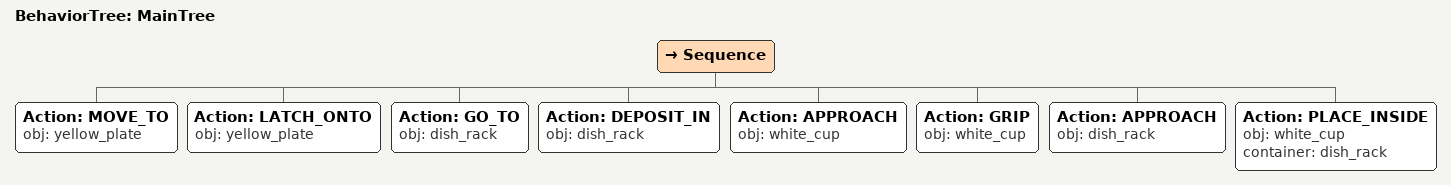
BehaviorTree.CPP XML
<root main_tree_to_execute="MainTree">
  <BehaviorTree ID="MainTree">
    <Sequence>
      <!-- Move to yellow_plate -->
      <Action ID="MOVE_TO" obj="yellow_plate" />
      <!-- Latch onto yellow_plate -->
      <Action ID="LATCH_ONTO" obj="yellow_plate" />
      <!-- Go to dish_rack -->
      <Action ID="GO_TO" obj="dish_rack" />
      <!-- Deposit in dish_rack -->
      <Action ID="DEPOSIT_IN" obj="dish_rack" />
      <!-- Approach white_cup -->
      <Action ID="APPROACH" obj="white_cup" />
      <!-- Grip white_cup -->
      <Action ID="GRIP" obj="white_cup" />
      <!-- Approach dish_rack -->
      <Action ID="APPROACH" obj="dish_rack" />
      <!-- Place white_cup inside dish_rack -->
      <Action ID="PLACE_INSIDE" obj="white_cup" container="dish_rack" />
    </Sequence>
  </BehaviorTree>
</root>
